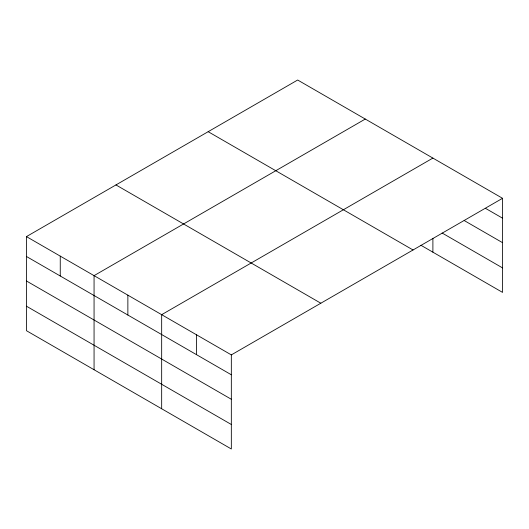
<?xml version="1.0" encoding="UTF-8"?>
<svg xmlns="http://www.w3.org/2000/svg" width="529" height="529" viewBox="0 0 529 529"><rect width="100%" height="100%" fill="white"/><g stroke="black" fill="none" stroke-linecap="round" stroke-linejoin="round"><path stroke-width="0.79" d="M502.55 198.302L297.668 80.018L26.45 236.608L26.45 330.698L231.332 448.982L231.332 354.893L502.55 198.302L502.55 292.392L420.919 245.264M365.281 119.051L94.063 275.642L94.063 369.731M432.894 158.085L161.669 314.676L161.669 408.765M485.49 208.34L502.55 218.186M464.164 220.514L502.55 242.672M442.132 233.024L502.55 267.905M208.168 131.695L413.05 249.979M115.95 184.932L320.832 303.216M26.45 236.608L231.332 354.893M26.45 256.486L231.332 374.777M26.45 280.978L231.332 399.263M26.45 306.205L231.332 424.489M432.894 238.301L432.894 252.174M196.497 334.784L196.497 354.668M127.866 295.162L127.866 315.039M60.253 256.122L60.253 276.006"/></g></svg>
